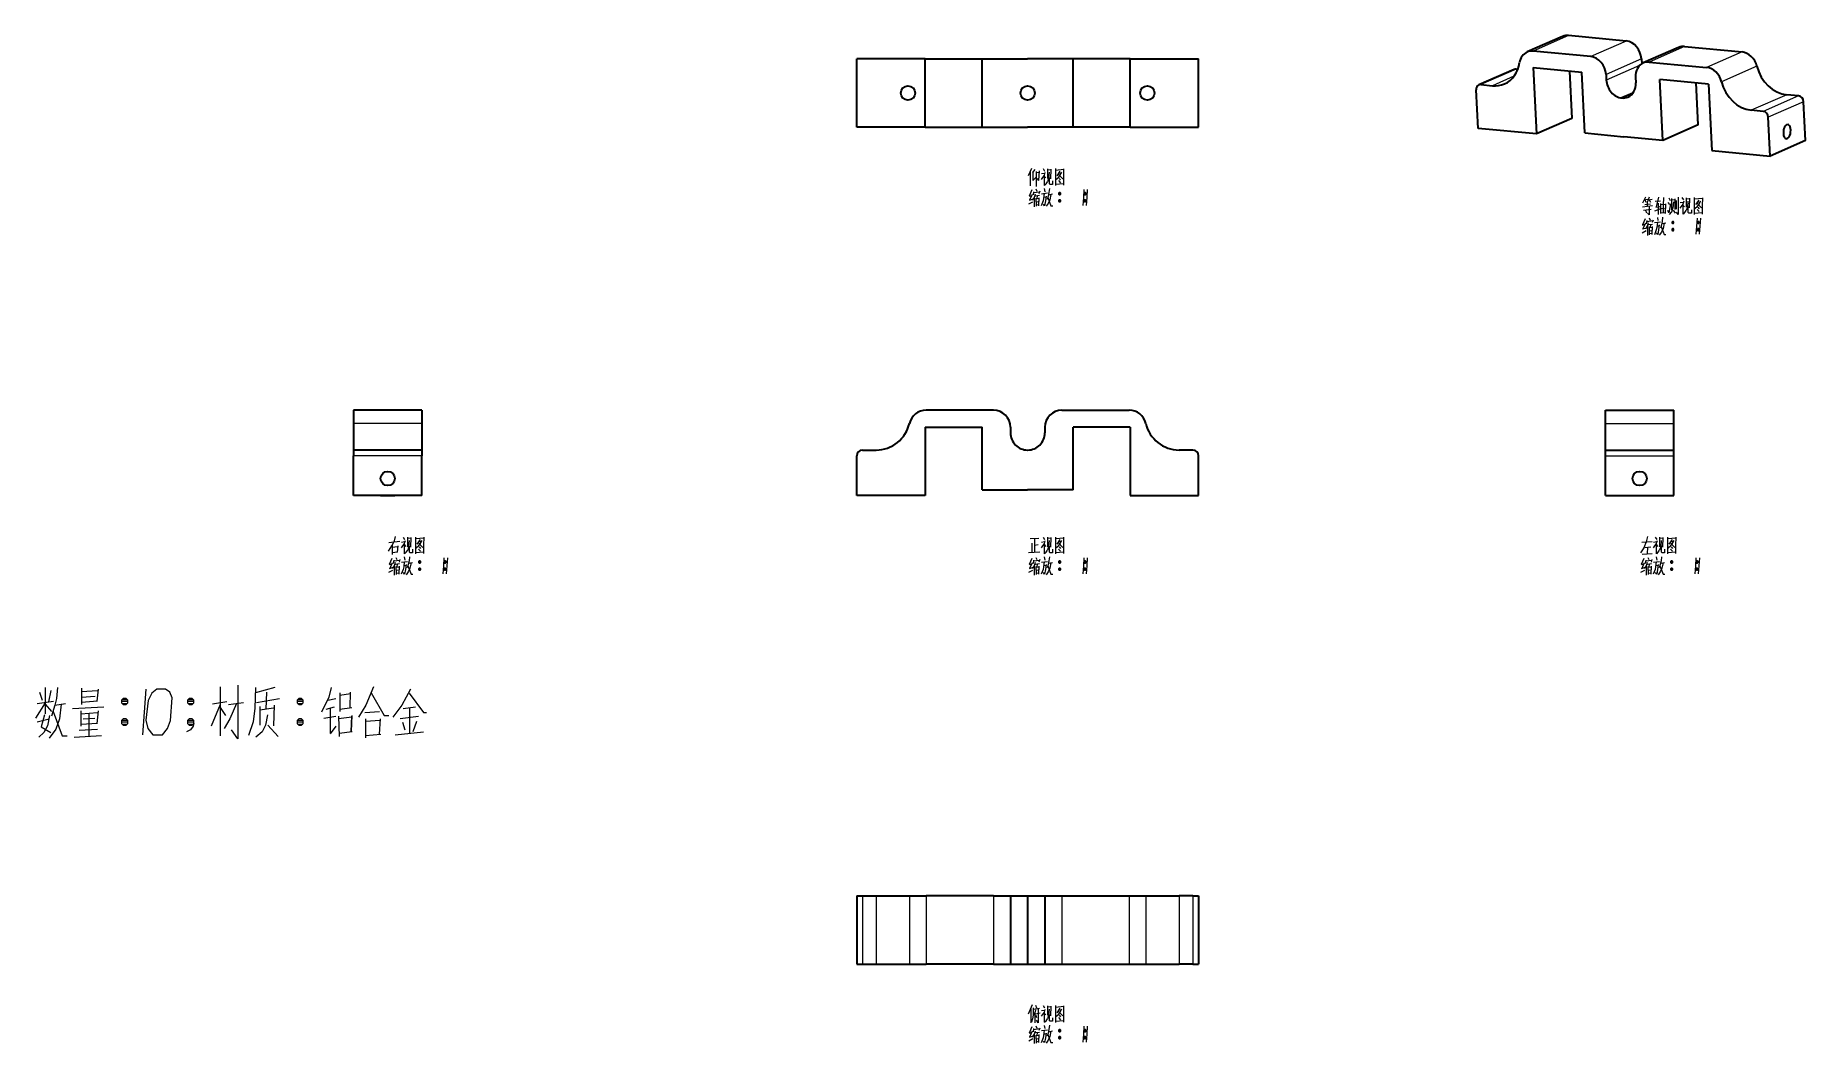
# Model space of a CAD drawing. Extents: x 420 to 731, y 317 to 494.
import ezdxf

# ---------------------------------------------------------------- set-up
doc = ezdxf.new("R2010")
doc.units = 0

msp = doc.modelspace()

# ---------------------------------------------------------------- linework, layer by layer
at = {"color": 7, "lineweight": 35, "ltscale": 0.169496}
msp.add_line((688.35, 493.59), (682.14, 490.87), dxfattribs=at)
at = {"color": 7, "lineweight": 13, "ltscale": 0.169497}
for p, q in [((689.41, 493.75), (683.2, 491.03)), ((699.5, 492.79), (693.29, 490.07)), ((709.75, 491.82), (703.54, 489.1)), ((719.84, 490.87), (713.63, 488.15)), ((680.2, 487.86), (673.99, 485.14)), ((702.19, 489.64), (695.98, 486.92)), ((727.68, 483.37), (721.47, 480.65)), ((729.75, 483.17), (723.54, 480.45)), ((730.65, 482.12), (724.44, 479.4))]:
    msp.add_line(p, q, dxfattribs=at)
at = {"color": 7, "lineweight": 35, "ltscale": 0.253397}
for p, q in [((693.29, 490.07), (683.2, 491.03)), ((699.5, 492.79), (689.41, 493.75)), ((709.75, 491.82), (719.84, 490.87)), ((703.54, 489.1), (713.63, 488.15))]:
    msp.add_line(p, q, dxfattribs=at)
at = {"color": 7, "lineweight": 35, "ltscale": 0.169497}
for p, q in [((708.71, 491.66), (702.5, 488.94)), ((679.85, 487.81), (673.64, 485.08)), ((712.15, 478.08), (705.94, 475.35))]:
    msp.add_line(p, q, dxfattribs=at)
at = {"color": 7, "lineweight": 35, "ltscale": 0.3}
for p, q in [((576.5, 489.67), (564.5, 489.67)), ((564.5, 477.67), (564.5, 489.67)), ((576.5, 477.67), (576.5, 489.67)), ((586.5, 477.67), (586.5, 489.67)), ((602.5, 477.67), (602.5, 489.67)), ((612.5, 477.67), (612.5, 489.67)), ((612.5, 489.67), (624.5, 489.67)), ((624.5, 477.67), (624.5, 489.67)), ((576.5, 477.67), (564.5, 477.67)), ((612.5, 477.67), (624.5, 477.67)), ((488.22, 428), (476.22, 428)), ((695.89, 428), (707.89, 428)), ((576.5, 425), (576.5, 413)), ((612.5, 425), (612.5, 413)), ((488.22, 421), (476.22, 421)), ((695.89, 421), (707.89, 421)), ((488.22, 413), (476.22, 413)), ((576.5, 413), (564.5, 413)), ((612.5, 413), (624.5, 413)), ((695.89, 413), (707.89, 413)), ((564.5, 342.76), (564.5, 330.76)), ((591.48, 342.76), (591.48, 330.76)), ((594.5, 342.76), (594.5, 330.76)), ((597.52, 342.76), (597.52, 330.76)), ((624.5, 342.76), (624.5, 330.76))]:
    msp.add_line(p, q, dxfattribs=at)
at = {"color": 7, "lineweight": 35, "ltscale": 0.25}
for p, q in [((576.5, 489.67), (586.5, 489.67)), ((612.5, 489.67), (602.5, 489.67)), ((576.5, 477.67), (586.5, 477.67)), ((612.5, 477.67), (602.5, 477.67)), ((576.5, 425), (586.5, 425)), ((612.5, 425), (602.5, 425))]:
    msp.add_line(p, q, dxfattribs=at)
at = {"color": 7, "lineweight": 35, "ltscale": 0.2}
for p, q in [((586.5, 489.67), (594.5, 489.67)), ((602.5, 489.67), (594.5, 489.67)), ((586.5, 477.67), (594.5, 477.67)), ((602.5, 477.67), (594.5, 477.67)), ((586.5, 414), (594.5, 414)), ((602.5, 414), (594.5, 414))]:
    msp.add_line(p, q, dxfattribs=at)
at = {"color": 7, "lineweight": 35, "ltscale": 0.007772}
msp.add_line((680.2, 487.86), (680.51, 487.83), dxfattribs=at)
at = {"color": 7, "lineweight": 35, "ltscale": 0.291563}
for p, q in [((683.19, 488.13), (683.78, 476.49)), ((713.94, 485.22), (714.54, 473.58))]:
    msp.add_line(p, q, dxfattribs=at)
at = {"color": 7, "lineweight": 35, "ltscale": 0.214511}
msp.add_line((683.19, 488.13), (691.73, 487.32), dxfattribs=at)
at = {"color": 7, "lineweight": 13, "ltscale": 0.159605}
msp.add_line((701.88, 488.51), (696.03, 485.95), dxfattribs=at)
at = {"color": 7, "lineweight": 35, "ltscale": 0.021192}
msp.add_line((702.19, 489.64), (702.24, 488.8), dxfattribs=at)
at = {"color": 7, "lineweight": 13, "ltscale": 0.169495}
msp.add_line((722.46, 488.37), (716.25, 485.65), dxfattribs=at)
at = {"color": 7, "lineweight": 35, "ltscale": 0.051745}
for p, q in [((673.99, 485.14), (676.05, 484.94)), ((729.75, 483.17), (727.68, 483.37)), ((723.54, 480.45), (721.47, 480.65))]:
    msp.add_line(p, q, dxfattribs=at)
at = {"color": 7, "lineweight": 13, "ltscale": 0.103153}
msp.add_line((679.83, 486.6), (676.05, 484.94), dxfattribs=at)
at = {"color": 7, "lineweight": 35, "ltscale": 0.208346}
msp.add_line((689.57, 487.53), (689.99, 479.21), dxfattribs=at)
at = {"color": 7, "lineweight": 35, "ltscale": 0.267266}
msp.add_line((692.28, 476.65), (691.73, 487.32), dxfattribs=at)
at = {"color": 7, "lineweight": 35, "ltscale": 0.024296}
msp.add_line((695.98, 486.92), (696.03, 485.95), dxfattribs=at)
at = {"color": 7, "lineweight": 35, "ltscale": 0.024297}
msp.add_line((701.15, 486.43), (701.2, 485.46), dxfattribs=at)
at = {"color": 7, "lineweight": 35, "ltscale": 0.267265}
msp.add_line((705.94, 475.35), (705.4, 486.03), dxfattribs=at)
at = {"color": 7, "lineweight": 35, "ltscale": 0.214513}
msp.add_line((713.94, 485.22), (705.4, 486.03), dxfattribs=at)
at = {"color": 7, "lineweight": 35, "ltscale": 0.184049}
msp.add_line((712.15, 478.08), (711.78, 485.43), dxfattribs=at)
at = {"color": 7, "lineweight": 35, "ltscale": 0.170078}
for p, q in [((673.53, 477.46), (673.19, 484.25)), ((731, 475.33), (730.65, 482.12)), ((724.79, 472.61), (724.44, 479.4))]:
    msp.add_line(p, q, dxfattribs=at)
at = {"color": 7, "lineweight": 35, "ltscale": 0.05243}
msp.add_line((700.68, 483.64), (698.76, 482.8), dxfattribs=at)
at = {"color": 7, "lineweight": 35, "ltscale": 0.169495}
for p, q in [((689.99, 479.21), (683.78, 476.49)), ((731, 475.33), (724.79, 472.61))]:
    msp.add_line(p, q, dxfattribs=at)
at = {"color": 7, "lineweight": 35, "ltscale": 0.257414}
for p, q in [((683.78, 476.49), (673.53, 477.46)), ((714.54, 473.58), (724.79, 472.61))]:
    msp.add_line(p, q, dxfattribs=at)
at = {"color": 7, "lineweight": 35, "ltscale": 0.17161}
for p in [(692.28, 476.65), (705.94, 475.35)]:
    msp.add_line(p, (699.11, 476), dxfattribs=at)
at = {"color": 7, "lineweight": 35, "ltscale": 0.058332}
for p, q in [((476.22, 428), (476.22, 425.67)), ((488.22, 428), (488.22, 425.67)), ((695.89, 425.67), (695.89, 428)), ((707.89, 425.67), (707.89, 428))]:
    msp.add_line(p, q, dxfattribs=at)
at = {"color": 7, "lineweight": 13, "ltscale": 0.3}
for p, q in [((488.22, 425.67), (476.22, 425.67)), ((695.89, 425.67), (707.89, 425.67)), ((488.22, 420), (476.22, 420)), ((695.89, 420), (707.89, 420)), ((565.5, 342.76), (565.5, 330.76)), ((567.91, 342.76), (567.91, 330.76)), ((573.76, 342.76), (573.76, 330.76)), ((576.69, 342.76), (576.69, 330.76)), ((588.5, 342.76), (588.5, 330.76)), ((600.5, 342.76), (600.5, 330.76)), ((612.31, 342.76), (612.31, 330.76)), ((615.24, 342.76), (615.24, 330.76)), ((621.09, 342.76), (621.09, 330.76)), ((623.5, 342.76), (623.5, 330.76))]:
    msp.add_line(p, q, dxfattribs=at)
at = {"color": 7, "lineweight": 35, "ltscale": 0.116664}
for p, q in [((476.22, 425.67), (476.22, 421)), ((488.22, 425.67), (488.22, 421)), ((695.89, 421), (695.89, 425.67)), ((707.89, 421), (707.89, 425.67))]:
    msp.add_line(p, q, dxfattribs=at)
at = {"color": 7, "lineweight": 35, "ltscale": 0.295319}
for p, q in [((588.5, 428), (576.69, 428)), ((600.5, 428), (612.31, 428)), ((588.5, 342.76), (576.69, 342.76)), ((600.5, 342.76), (612.31, 342.76)), ((588.5, 330.76), (576.69, 330.76)), ((600.5, 330.76), (612.31, 330.76))]:
    msp.add_line(p, q, dxfattribs=at)
at = {"color": 7, "lineweight": 35, "ltscale": 0.275}
for p, q in [((586.5, 414), (586.5, 425)), ((602.5, 414), (602.5, 425))]:
    msp.add_line(p, q, dxfattribs=at)
at = {"color": 7, "lineweight": 35, "ltscale": 0.025}
for p, q in [((591.48, 425), (591.48, 424)), ((597.52, 425), (597.52, 424)), ((476.22, 421), (476.22, 420)), ((488.22, 421), (488.22, 420)), ((695.89, 420), (695.89, 421)), ((707.89, 420), (707.89, 421)), ((564.5, 342.76), (565.5, 342.76)), ((623.5, 342.76), (624.5, 342.76)), ((564.5, 330.76), (565.5, 330.76)), ((623.5, 330.76), (624.5, 330.76))]:
    msp.add_line(p, q, dxfattribs=at)
at = {"color": 7, "lineweight": 35, "ltscale": 0.175}
for p, q in [((476.22, 413), (476.22, 420)), ((488.22, 413), (488.22, 420)), ((564.5, 413), (564.5, 420)), ((624.5, 413), (624.5, 420)), ((695.89, 413), (695.89, 420)), ((707.89, 413), (707.89, 420))]:
    msp.add_line(p, q, dxfattribs=at)
at = {"color": 7, "lineweight": 35, "ltscale": 0.060306}
for p, q in [((565.5, 421), (567.91, 421)), ((623.5, 421), (621.09, 421)), ((565.5, 342.76), (567.91, 342.76)), ((623.5, 342.76), (621.09, 342.76)), ((565.5, 330.76), (567.91, 330.76)), ((623.5, 330.76), (621.09, 330.76))]:
    msp.add_line(p, q, dxfattribs=at)
at = {"color": 7, "lineweight": 35, "ltscale": 0.009153}
msp.add_line((480.97, 413), (481.33, 413), dxfattribs=at)
at = {"color": 7, "lineweight": 35, "ltscale": 0.053347}
msp.add_line((481.33, 413), (483.47, 413), dxfattribs=at)
at = {"color": 7, "lineweight": 35, "ltscale": 0.053348}
msp.add_line((614.25, 413), (616.38, 413), dxfattribs=at)
at = {"color": 7, "lineweight": 35, "ltscale": 0.009152}
msp.add_line((616.38, 413), (616.75, 413), dxfattribs=at)
at = {"color": 7, "lineweight": 35, "ltscale": 0.146248}
for p, q in [((567.91, 342.76), (573.76, 342.76)), ((615.24, 342.76), (621.09, 342.76)), ((567.91, 330.76), (573.76, 330.76)), ((615.24, 330.76), (621.09, 330.76))]:
    msp.add_line(p, q, dxfattribs=at)
at = {"color": 7, "lineweight": 35, "ltscale": 0.073125}
for p, q in [((573.76, 342.76), (576.69, 342.76)), ((612.31, 342.76), (615.24, 342.76)), ((573.76, 330.76), (576.69, 330.76)), ((612.31, 330.76), (615.24, 330.76))]:
    msp.add_line(p, q, dxfattribs=at)
at = {"color": 7, "lineweight": 35, "ltscale": 0.07444}
for p, q in [((588.5, 342.76), (591.48, 342.76)), ((597.52, 342.76), (600.5, 342.76)), ((588.5, 330.76), (591.48, 330.76)), ((597.52, 330.76), (600.5, 330.76))]:
    msp.add_line(p, q, dxfattribs=at)
at = {"color": 7, "lineweight": 35, "ltscale": 0.075563}
for p, q in [((591.48, 342.76), (594.5, 342.76)), ((594.5, 342.76), (597.52, 342.76)), ((591.48, 330.76), (594.5, 330.76)), ((594.5, 330.76), (597.52, 330.76))]:
    msp.add_line(p, q, dxfattribs=at)
at = {"color": 7, "lineweight": 13}
for points in [[(595.2, 470.43), (594.6, 469.13)], [(594.99, 467.38), (594.99, 468.61), (594.99, 469.87)], [(595.41, 469.73), (595.83, 470.25)], [(595.41, 469.87), (595.41, 468.29)], [(595.97, 469.9), (595.97, 468.61), (595.97, 467.28)], [(595.97, 469.69), (596.49, 469.76)], [(596.46, 468.29), (596.57, 470.01)], [(597.54, 469.73), (597.37, 469.24), (596.88, 468.5)], [(596.91, 469.52), (597.47, 469.59)], [(597.2, 470.39), (597.47, 469.97)], [(597.37, 469.24), (597.37, 467.45)], [(597.37, 469.06), (597.68, 468.75)], [(597.97, 470.36), (597.97, 468.68)], [(598.63, 470.18), (597.97, 470.11)], [(598.28, 469.76), (598.17, 468.71)], [(598.56, 468.61), (598.63, 470.29)], [(599.4, 470.39), (599.4, 468.92), (599.4, 467.42)], [(599.4, 470.36), (599.4, 468.96), (599.4, 467.56)], [(600.87, 470.22), (599.4, 470.08)], [(600.17, 469.94), (599.61, 469.13)], [(599.92, 469.38), (600.62, 468.64)], [(599.96, 469.59), (600.41, 469.66)], [(599.96, 468.89), (600.17, 469.17)], [(600.17, 469.17), (600.52, 469.8)], [(600.84, 467.59), (600.84, 468.96), (600.87, 470.36)], [(595.23, 466.65), (594.78, 465.56)], [(595.41, 468.29), (595.93, 468.82)], [(595.55, 466.33), (595.45, 465.77)], [(595.55, 466.19), (596.6, 466.33)], [(595.79, 465.91), (595.62, 465.35)], [(595.93, 466.82), (596.11, 466.44)], [(596.46, 468.29), (596.18, 468.64)], [(596.64, 466.44), (596.49, 465.98)], [(597.41, 466.05), (597.3, 465.14), (597.2, 464.72), (596.88, 463.85)], [(596.91, 465.98), (597.97, 466.12)], [(597.41, 466.89), (597.51, 466.33)], [(597.47, 467.45), (597.76, 467.73)], [(597.76, 467.73), (598, 468.08)], [(598.17, 468.71), (598, 468.08)], [(598.24, 466.19), (598.1, 465.56)], [(598.17, 465.81), (598.88, 465.95)], [(598.32, 466.93), (598.24, 466.19)], [(598.32, 467.73), (598.32, 468.82)], [(598.46, 467.63), (598.32, 467.73)], [(598.88, 467.63), (598.46, 467.63)], [(598.88, 468.26), (598.88, 467.63)], [(599.4, 467.66), (600.77, 467.77)], [(599.47, 468.47), (599.96, 468.89)], [(599.92, 468.29), (600.28, 467.91)], [(599.92, 466.02), (600.31, 466.02)], [(599.96, 466.12), (600.28, 466.12)], [(600.03, 468.68), (600.28, 468.4)], [(600.62, 468.64), (600.8, 468.68)], [(600.84, 467.49), (600.84, 467.59), (600.77, 467.77)], [(604.37, 466.75), (604.27, 465.35), (604.16, 463.95)], [(604.37, 466.02), (604.76, 466.02)], [(604.41, 466.12), (604.72, 466.12)], [(604.97, 466.75), (604.86, 465.35), (604.76, 463.95)], [(594.71, 464.2), (595.41, 464.58)], [(595.16, 465.63), (594.74, 465.49)], [(594.82, 464.86), (595.34, 465.04)], [(595.3, 465.88), (594.85, 464.86)], [(595.62, 465.35), (595.3, 464.86)], [(595.66, 465.42), (595.66, 463.71)], [(595.86, 465.63), (596.57, 465.74)], [(595.93, 465.21), (595.97, 463.81)], [(595.93, 465.11), (596.46, 465.18)], [(595.97, 464.55), (596.35, 464.62)], [(596.42, 464.06), (596.01, 463.99)], [(596.18, 465.67), (596.11, 465.11)], [(596.49, 465.28), (596.42, 463.88)], [(597.72, 465.56), (597.61, 464.72), (597.47, 463.88), (597.27, 464.16)], [(597.34, 465.39), (597.72, 465.46)], [(598.1, 464.3), (597.72, 463.78)], [(598.1, 465.56), (597.93, 465)], [(598.03, 465.32), (598.59, 463.88)], [(598.39, 464.93), (598.1, 464.3)], [(598.59, 465.88), (598.39, 464.93)], [(598.59, 463.88), (598.91, 463.88)], [(599.92, 464.76), (600.31, 464.76)], [(599.96, 465.88), (600.28, 465.88)], [(599.96, 464.86), (600.28, 464.86)], [(599.96, 464.62), (600.28, 464.62)], [(604.37, 464.76), (604.76, 464.76)], [(604.41, 465.88), (604.72, 465.88)], [(604.41, 464.86), (604.72, 464.86)], [(604.41, 464.62), (604.72, 464.62)], [(702.9, 465.4), (702.37, 464.31)], [(704.16, 463.86), (702.37, 463.61)], [(702.55, 463.12), (703.91, 463.3)], [(702.69, 464.94), (703.28, 465.05)], [(702.79, 464.1), (703.81, 464.24)], [(703.04, 464.45), (702.83, 464.94)], [(702.93, 463.12), (703.07, 462.63)], [(703.56, 465.4), (703.21, 464.42)], [(703.28, 463.75), (703.28, 464.45)], [(703.42, 464.94), (704.09, 465.05)], [(703.56, 464.94), (703.77, 464.49)], [(703.56, 463.68), (703.56, 462.28)], [(705.45, 463.26), (704.51, 462.95)], [(704.58, 464.66), (705.52, 464.77)], [(704.72, 463.65), (705.42, 463.75)], [(705.21, 465.4), (704.79, 463.68)], [(705.14, 464.31), (705.14, 462.32)], [(705.59, 462.49), (705.59, 464.28)], [(705.59, 464.07), (706.4, 464.17)], [(705.73, 463.4), (706.26, 463.47)], [(706.05, 465.33), (706.01, 464), (705.98, 462.67)], [(706.43, 464.24), (706.36, 462.49)], [(706.82, 464.45), (707.1, 464.07)], [(707.03, 462.63), (706.82, 463.05)], [(706.99, 465.29), (707.24, 464.8)], [(707.31, 464.21), (707.03, 462.63)], [(707.13, 462.32), (707.55, 462.81)], [(707.52, 463.19), (707.52, 465.15)], [(707.52, 464.91), (708.08, 464.98)], [(707.55, 462.81), (707.73, 463.44)], [(707.8, 464.56), (707.73, 463.44)], [(708.15, 462.56), (707.8, 463.09)], [(708.08, 465.12), (708.08, 463.23)], [(708.36, 463.3), (708.36, 464.8)], [(708.64, 465.4), (708.64, 463.86), (708.64, 462.32)], [(709.62, 464.66), (709.44, 464.17), (708.95, 463.44)], [(708.99, 464.45), (709.55, 464.52)], [(709.27, 465.33), (709.55, 464.91)], [(709.44, 464.17), (709.44, 462.39)], [(709.44, 464), (709.76, 463.68)], [(709.83, 462.67), (710.07, 463.02)], [(710.04, 465.29), (710.04, 463.61)], [(710.7, 465.12), (710.04, 465.05)], [(710.25, 463.65), (710.07, 463.02)], [(710.35, 464.7), (710.25, 463.65)], [(710.39, 462.67), (710.39, 463.75)], [(710.63, 463.54), (710.7, 465.22)], [(710.95, 463.19), (710.95, 462.56)], [(711.47, 465.33), (711.47, 463.86), (711.47, 462.35)], [(711.47, 465.29), (711.47, 463.89), (711.47, 462.49)], [(712.94, 465.15), (711.47, 465.01)], [(711.54, 463.4), (712.03, 463.82)], [(712.24, 464.87), (711.68, 464.07)], [(712, 464.31), (712.7, 463.58)], [(712, 463.23), (712.35, 462.84)], [(712.03, 464.52), (712.49, 464.59)], [(712.03, 463.82), (712.24, 464.1)], [(712.1, 463.61), (712.35, 463.33)], [(712.24, 464.1), (712.59, 464.73)], [(712.7, 463.58), (712.87, 463.61)], [(712.91, 462.53), (712.91, 463.89), (712.94, 465.29)], [(702.76, 460.57), (702.34, 460.43)], [(702.83, 461.58), (702.37, 460.5)], [(702.41, 459.8), (702.93, 459.97)], [(702.9, 460.81), (702.44, 459.8)], [(703.21, 460.29), (702.9, 459.8)], [(703.14, 461.27), (703.04, 460.71)], [(703.14, 461.13), (704.19, 461.27)], [(703.39, 460.85), (703.21, 460.29)], [(703.56, 462.32), (703.56, 462.28), (703.25, 462.56)], [(703.25, 460.36), (703.25, 458.64)], [(703.46, 460.57), (704.16, 460.67)], [(703.53, 461.76), (703.7, 461.37)], [(703.53, 460.15), (703.56, 458.75)], [(703.53, 460.04), (704.05, 460.11)], [(703.77, 460.6), (703.7, 460.04)], [(704.09, 460.22), (704.02, 458.82)], [(704.23, 461.37), (704.09, 460.92)], [(705, 460.99), (704.89, 460.08), (704.79, 459.66), (704.47, 458.78)], [(704.51, 460.92), (705.56, 461.06)], [(705.31, 460.5), (705.21, 459.66), (705.07, 458.82), (704.86, 459.1)], [(704.93, 460.32), (705.31, 460.39)], [(705, 461.83), (705.1, 461.27)], [(705.7, 460.5), (705.52, 459.94)], [(705.59, 462.63), (706.36, 462.7)], [(705.63, 460.25), (706.19, 458.82)], [(705.84, 461.13), (705.7, 460.5)], [(705.98, 459.87), (705.7, 459.24)], [(705.77, 460.74), (706.47, 460.88)], [(705.91, 461.86), (705.84, 461.13)], [(706.19, 460.81), (705.98, 459.87)], [(707.52, 460.95), (707.9, 460.95)], [(707.52, 459.69), (707.9, 459.69)], [(707.55, 461.06), (707.87, 461.06)], [(707.55, 460.81), (707.87, 460.81)], [(707.55, 459.8), (707.87, 459.8)], [(708.64, 462.32), (708.32, 462.77)], [(709.55, 462.39), (709.83, 462.67)], [(710.53, 462.56), (710.39, 462.67)], [(710.95, 462.56), (710.53, 462.56)], [(711.47, 462.6), (712.84, 462.7)], [(711.96, 461.69), (711.86, 460.29), (711.75, 458.89)], [(711.96, 460.95), (712.35, 460.95)], [(711.96, 459.69), (712.35, 459.69)], [(712, 461.06), (712.31, 461.06)], [(712, 460.81), (712.31, 460.81)], [(712, 459.8), (712.31, 459.8)], [(712.56, 461.69), (712.45, 460.29), (712.35, 458.89)], [(712.91, 462.42), (712.91, 462.53), (712.84, 462.7)], [(702.3, 459.13), (703, 459.52)], [(703.56, 459.48), (703.95, 459.55)], [(704.02, 458.99), (703.6, 458.92)], [(705.7, 459.24), (705.31, 458.71)], [(706.19, 458.82), (706.5, 458.82)], [(707.55, 459.55), (707.87, 459.55)], [(712, 459.55), (712.31, 459.55)], [(482.36, 403.24), (482.95, 404.18)], [(482.39, 404.78), (484.35, 404.99)], [(482.95, 404.18), (483.27, 404.85)], [(483.02, 404.25), (483.02, 402.68)], [(483.02, 403.94), (483.93, 404.04)], [(483.55, 405.83), (483.27, 404.85)], [(483.97, 404.15), (483.86, 403.06)], [(485.26, 405.06), (485.09, 404.57), (484.6, 403.83)], [(484.63, 404.85), (485.19, 404.92)], [(484.91, 405.72), (485.19, 405.3)], [(485.09, 404.57), (485.09, 402.78)], [(485.09, 404.39), (485.4, 404.08)], [(485.68, 405.69), (485.68, 404.01)], [(486.35, 405.51), (485.68, 405.44)], [(485.89, 404.04), (485.72, 403.41)], [(486, 405.09), (485.89, 404.04)], [(486.03, 403.06), (486.03, 404.15)], [(486.28, 403.94), (486.35, 405.62)], [(487.12, 405.72), (487.12, 404.25), (487.12, 402.75)], [(487.12, 405.69), (487.12, 404.29), (487.12, 402.89)], [(488.59, 405.55), (487.12, 405.41)], [(487.19, 403.8), (487.68, 404.22)], [(487.89, 405.27), (487.33, 404.46)], [(487.64, 404.71), (488.34, 403.97)], [(487.68, 404.92), (488.13, 404.99)], [(487.68, 404.22), (487.89, 404.5)], [(487.75, 404.01), (487.99, 403.73)], [(487.89, 404.5), (488.24, 405.13)], [(488.34, 403.97), (488.52, 404.01)], [(488.55, 402.92), (488.55, 404.29), (488.59, 405.69)], [(594.96, 405.44), (596.46, 405.51)], [(595.23, 404.64), (595.23, 403.06)], [(595.72, 405.44), (595.72, 404.29), (595.72, 403.1)], [(595.72, 404.32), (596.35, 404.39)], [(597.54, 405.06), (597.37, 404.57), (596.88, 403.83)], [(596.91, 404.85), (597.47, 404.92)], [(597.2, 405.72), (597.47, 405.3)], [(597.37, 404.57), (597.37, 402.78)], [(597.37, 404.39), (597.68, 404.08)], [(597.97, 405.69), (597.97, 404.01)], [(598.63, 405.51), (597.97, 405.44)], [(598.17, 404.04), (598, 403.41)], [(598.28, 405.09), (598.17, 404.04)], [(598.32, 403.06), (598.32, 404.15)], [(598.56, 403.94), (598.63, 405.62)], [(599.4, 405.72), (599.4, 404.25), (599.4, 402.75)], [(599.4, 405.69), (599.4, 404.29), (599.4, 402.89)], [(600.87, 405.55), (599.4, 405.41)], [(599.47, 403.8), (599.96, 404.22)], [(600.17, 405.27), (599.61, 404.46)], [(599.92, 404.71), (600.62, 403.97)], [(599.96, 404.92), (600.41, 404.99)], [(599.96, 404.22), (600.17, 404.5)], [(600.03, 404.01), (600.28, 403.73)], [(600.17, 404.5), (600.52, 405.13)], [(600.62, 403.97), (600.8, 404.01)], [(600.84, 402.92), (600.84, 404.29), (600.87, 405.69)], [(702.59, 403.83), (702.03, 402.96)], [(702.24, 404.81), (704.06, 404.95)], [(703.05, 404.88), (702.59, 403.83)], [(702.73, 403.9), (703.82, 404.01)], [(703.26, 405.83), (703.05, 404.88)], [(703.26, 403.94), (703.22, 402.75)], [(704.94, 405.06), (704.76, 404.57), (704.27, 403.83)], [(704.31, 404.85), (704.87, 404.92)], [(704.59, 405.72), (704.87, 405.3)], [(704.76, 404.57), (704.76, 402.78)], [(704.76, 404.39), (705.08, 404.08)], [(705.36, 405.69), (705.36, 404.01)], [(706.02, 405.51), (705.36, 405.44)], [(705.57, 404.04), (705.39, 403.41)], [(705.67, 405.09), (705.57, 404.04)], [(705.71, 403.06), (705.71, 404.15)], [(705.95, 403.94), (706.02, 405.62)], [(706.79, 405.72), (706.79, 404.25), (706.79, 402.75)], [(706.79, 405.69), (706.79, 404.29), (706.79, 402.89)], [(708.26, 405.55), (706.79, 405.41)], [(706.86, 403.8), (707.35, 404.22)], [(707.56, 405.27), (707, 404.46)], [(707.32, 404.71), (708.02, 403.97)], [(707.35, 404.92), (707.81, 404.99)], [(707.35, 404.22), (707.56, 404.5)], [(707.42, 404.01), (707.67, 403.73)], [(707.56, 404.5), (707.91, 405.13)], [(708.02, 403.97), (708.19, 404.01)], [(708.23, 402.92), (708.23, 404.29), (708.26, 405.69)], [(482.88, 400.96), (482.46, 400.82)], [(482.95, 401.98), (482.5, 400.89)], [(483.02, 401.21), (482.57, 400.19)], [(483.93, 403.06), (483.02, 402.96)], [(483.34, 400.68), (483.02, 400.19)], [(483.27, 401.66), (483.16, 401.1)], [(483.27, 401.52), (484.32, 401.66)], [(483.51, 401.24), (483.34, 400.68)], [(483.37, 400.75), (483.37, 399.04)], [(483.58, 400.96), (484.28, 401.07)], [(483.65, 402.15), (483.83, 401.77)], [(483.9, 401), (483.83, 400.44)], [(484.35, 401.77), (484.21, 401.31)], [(485.12, 401.38), (485.02, 400.47), (484.91, 400.05), (484.6, 399.18)], [(484.63, 401.31), (485.68, 401.45)], [(485.44, 400.89), (485.33, 400.05), (485.19, 399.21), (484.98, 399.49)], [(485.05, 400.72), (485.44, 400.79)], [(485.12, 402.22), (485.23, 401.66)], [(485.19, 402.78), (485.47, 403.06)], [(485.47, 403.06), (485.72, 403.41)], [(485.82, 400.89), (485.65, 400.33)], [(485.96, 401.52), (485.82, 400.89)], [(485.89, 401.14), (486.59, 401.28)], [(486.03, 402.26), (485.96, 401.52)], [(486.17, 402.96), (486.03, 403.06)], [(486.31, 401.21), (486.1, 400.26)], [(486.59, 402.96), (486.17, 402.96)], [(486.59, 403.59), (486.59, 402.96)], [(487.12, 402.99), (488.48, 403.1)], [(487.64, 403.62), (487.99, 403.24)], [(487.64, 401.35), (488.03, 401.35)], [(487.68, 401.45), (487.99, 401.45)], [(487.68, 401.21), (487.99, 401.21)], [(488.55, 402.82), (488.55, 402.92), (488.48, 403.1)], [(492.09, 402.08), (491.98, 400.68), (491.88, 399.28)], [(492.09, 401.35), (492.47, 401.35)], [(492.12, 401.45), (492.44, 401.45)], [(492.12, 401.21), (492.44, 401.21)], [(492.68, 402.08), (492.58, 400.68), (492.47, 399.28)], [(594.67, 403.03), (596.64, 403.13)], [(595.16, 400.96), (594.74, 400.82)], [(595.23, 401.98), (594.78, 400.89)], [(595.3, 401.21), (594.85, 400.19)], [(595.62, 400.68), (595.3, 400.19)], [(595.55, 401.66), (595.45, 401.1)], [(595.55, 401.52), (596.6, 401.66)], [(595.79, 401.24), (595.62, 400.68)], [(595.66, 400.75), (595.66, 399.04)], [(595.86, 400.96), (596.57, 401.07)], [(595.93, 402.15), (596.11, 401.77)], [(596.18, 401), (596.11, 400.44)], [(596.64, 401.77), (596.49, 401.31)], [(597.41, 401.38), (597.3, 400.47), (597.2, 400.05), (596.88, 399.18)], [(596.91, 401.31), (597.97, 401.45)], [(597.72, 400.89), (597.61, 400.05), (597.47, 399.21), (597.27, 399.49)], [(597.34, 400.72), (597.72, 400.79)], [(597.41, 402.22), (597.51, 401.66)], [(597.47, 402.78), (597.76, 403.06)], [(597.76, 403.06), (598, 403.41)], [(598.1, 400.89), (597.93, 400.33)], [(598.24, 401.52), (598.1, 400.89)], [(598.17, 401.14), (598.88, 401.28)], [(598.32, 402.26), (598.24, 401.52)], [(598.46, 402.96), (598.32, 403.06)], [(598.59, 401.21), (598.39, 400.26)], [(598.88, 402.96), (598.46, 402.96)], [(598.88, 403.59), (598.88, 402.96)], [(599.4, 402.99), (600.77, 403.1)], [(599.92, 403.62), (600.28, 403.24)], [(599.92, 401.35), (600.31, 401.35)], [(599.96, 401.45), (600.28, 401.45)], [(599.96, 401.21), (600.28, 401.21)], [(600.84, 402.82), (600.84, 402.92), (600.77, 403.1)], [(604.37, 402.08), (604.27, 400.68), (604.16, 399.28)], [(604.37, 401.35), (604.76, 401.35)], [(604.41, 401.45), (604.72, 401.45)], [(604.41, 401.21), (604.72, 401.21)], [(604.97, 402.08), (604.86, 400.68), (604.76, 399.28)], [(702.56, 400.96), (702.14, 400.82)], [(702.63, 401.98), (702.17, 400.89)], [(702.7, 401.21), (702.24, 400.19)], [(702.35, 402.71), (704.06, 402.82)], [(703.01, 400.68), (702.7, 400.19)], [(702.94, 401.66), (702.84, 401.1)], [(702.94, 401.52), (703.99, 401.66)], [(703.19, 401.24), (703.01, 400.68)], [(703.05, 400.75), (703.05, 399.04)], [(703.26, 400.96), (703.96, 401.07)], [(703.33, 402.15), (703.5, 401.77)], [(703.57, 401), (703.5, 400.44)], [(704.03, 401.77), (703.89, 401.31)], [(704.8, 401.38), (704.69, 400.47), (704.59, 400.05), (704.27, 399.18)], [(704.31, 401.31), (705.36, 401.45)], [(705.11, 400.89), (705.01, 400.05), (704.87, 399.21), (704.66, 399.49)], [(704.73, 400.72), (705.11, 400.79)], [(704.8, 402.22), (704.9, 401.66)], [(704.87, 402.78), (705.15, 403.06)], [(705.15, 403.06), (705.39, 403.41)], [(705.5, 400.89), (705.32, 400.33)], [(705.64, 401.52), (705.5, 400.89)], [(705.57, 401.14), (706.27, 401.28)], [(705.71, 402.26), (705.64, 401.52)], [(705.85, 402.96), (705.71, 403.06)], [(705.99, 401.21), (705.78, 400.26)], [(706.27, 402.96), (705.85, 402.96)], [(706.27, 403.59), (706.27, 402.96)], [(706.79, 402.99), (708.16, 403.1)], [(707.32, 403.62), (707.67, 403.24)], [(707.32, 401.35), (707.7, 401.35)], [(707.35, 401.45), (707.67, 401.45)], [(707.35, 401.21), (707.67, 401.21)], [(708.23, 402.82), (708.23, 402.92), (708.16, 403.1)], [(711.76, 402.08), (711.66, 400.68), (711.55, 399.28)], [(711.76, 401.35), (712.15, 401.35)], [(711.8, 401.45), (712.11, 401.45)], [(711.8, 401.21), (712.11, 401.21)], [(712.36, 402.08), (712.25, 400.68), (712.15, 399.28)], [(482.43, 399.53), (483.13, 399.91)], [(482.53, 400.19), (483.06, 400.37)], [(483.65, 400.54), (483.69, 399.14)], [(483.65, 400.44), (484.18, 400.51)], [(483.69, 399.88), (484.07, 399.95)], [(484.14, 399.39), (483.72, 399.32)], [(484.21, 400.61), (484.14, 399.21)], [(485.82, 399.63), (485.44, 399.11)], [(485.75, 400.65), (486.31, 399.21)], [(486.1, 400.26), (485.82, 399.63)], [(486.31, 399.21), (486.63, 399.21)], [(487.64, 400.09), (488.03, 400.09)], [(487.68, 400.19), (487.99, 400.19)], [(487.68, 399.95), (487.99, 399.95)], [(492.09, 400.09), (492.47, 400.09)], [(492.12, 400.19), (492.44, 400.19)], [(492.12, 399.95), (492.44, 399.95)], [(594.71, 399.53), (595.41, 399.91)], [(594.82, 400.19), (595.34, 400.37)], [(595.93, 400.54), (595.97, 399.14)], [(595.93, 400.44), (596.46, 400.51)], [(595.97, 399.88), (596.35, 399.95)], [(596.42, 399.39), (596.01, 399.32)], [(596.49, 400.61), (596.42, 399.21)], [(598.1, 399.63), (597.72, 399.11)], [(598.03, 400.65), (598.59, 399.21)], [(598.39, 400.26), (598.1, 399.63)], [(598.59, 399.21), (598.91, 399.21)], [(599.92, 400.09), (600.31, 400.09)], [(599.96, 400.19), (600.28, 400.19)], [(599.96, 399.95), (600.28, 399.95)], [(604.37, 400.09), (604.76, 400.09)], [(604.41, 400.19), (604.72, 400.19)], [(604.41, 399.95), (604.72, 399.95)], [(702.1, 399.53), (702.8, 399.91)], [(702.21, 400.19), (702.73, 400.37)], [(703.33, 400.54), (703.36, 399.14)], [(703.33, 400.44), (703.85, 400.51)], [(703.36, 399.88), (703.75, 399.95)], [(703.82, 399.39), (703.4, 399.32)], [(703.89, 400.61), (703.82, 399.21)], [(705.5, 399.63), (705.11, 399.11)], [(705.43, 400.65), (705.99, 399.21)], [(705.78, 400.26), (705.5, 399.63)], [(705.99, 399.21), (706.3, 399.21)], [(707.32, 400.09), (707.7, 400.09)], [(707.35, 400.19), (707.67, 400.19)], [(707.35, 399.95), (707.67, 399.95)], [(711.76, 400.09), (712.15, 400.09)], [(711.8, 400.19), (712.11, 400.19)], [(711.8, 399.95), (712.11, 399.95)], [(422.1, 379.3), (422.1, 374.7)], [(424.3, 379.3), (424.1, 377.4)], [(428.5, 379.2), (428.5, 376.3)], [(431.4, 379), (431.2, 376.9)], [(439.8, 379), (439.5, 375), (439.2, 371)], [(452.9, 370.8), (452.9, 375.1), (452.9, 379.4)], [(455.9, 379.7), (455.9, 375), (455.9, 370.3)], [(459, 379.3), (458.9, 375.7), (458.6, 373.3), (457.8, 370.9)], [(462.4, 379.3), (459, 378.4)], [(472.3, 379.3), (471.9, 377.6), (470.6, 375)], [(479.7, 379.4), (478.4, 376.2)], [(486.2, 379), (484.7, 376.2)], [(422.1, 376.6), (420.4, 373.9)], [(420.7, 376.5), (423.6, 376.9)], [(421.1, 378.5), (421.6, 377.1)], [(422.1, 376.4), (423.2, 375.1)], [(423.1, 378.8), (422.7, 376.8)], [(423.8, 376.2), (423.2, 374.3)], [(424.1, 377.4), (423.8, 376.2)], [(423.8, 376.2), (425.7, 376.5)], [(424.9, 376.4), (424.6, 373.8)], [(426.9, 375.6), (432.4, 375.9)], [(428.5, 378.6), (431.3, 378.8)], [(428.5, 377.6), (430.9, 377.8)], [(431.3, 376.9), (428.5, 376.7)], [(435.5, 376.9), (436.6, 376.9)], [(435.6, 377.2), (436.5, 377.2)], [(435.6, 376.5), (436.5, 376.5)], [(447.1, 376.9), (448.2, 376.9)], [(447.2, 377.2), (448.1, 377.2)], [(447.2, 376.5), (448.1, 376.5)], [(451.3, 372.6), (452.9, 376.4)], [(454, 376.8), (451.5, 376.4)], [(454.3, 376.3), (456.9, 376.7)], [(455.7, 376.5), (454.5, 373.8)], [(459.2, 376.7), (463.2, 377.4)], [(459.8, 376), (459.8, 372.7)], [(460.9, 375.5), (461, 378.5)], [(462.3, 376.2), (462.2, 372.6)], [(466.3, 376.9), (467.4, 376.9)], [(466.4, 377.2), (467.3, 377.2)], [(466.4, 376.5), (467.3, 376.5)], [(471.4, 375.5), (472.9, 375.9)], [(471.7, 377.1), (473.1, 377.4)], [(473.8, 378.4), (473.8, 375.1)], [(475.7, 378.2), (473.8, 377.9)], [(475.6, 375.8), (475.7, 378.5)], [(478.4, 376.2), (477.1, 374.1)], [(479.3, 378.4), (481.6, 374.4)], [(484.7, 376.2), (483.1, 374.1)], [(484.9, 375.6), (487.1, 375.9)], [(486, 378.3), (488.5, 374.9)], [(420.7, 373.3), (422.8, 373.8)], [(422, 374.5), (421.4, 372.4)], [(422.9, 374.4), (422.5, 372.6)], [(423.5, 375.1), (425.1, 370.8)], [(424.6, 373.8), (424, 372)], [(428.4, 375.2), (428.4, 372.5)], [(428.4, 374.7), (431.3, 374.9)], [(431.3, 373), (428.4, 372.8)], [(428.8, 373.8), (430.8, 373.9)], [(429.8, 374.8), (429.8, 370.8)], [(431.4, 375.2), (431.2, 373)], [(435.5, 373.3), (436.6, 373.3)], [(435.6, 373.6), (436.5, 373.6)], [(435.6, 372.9), (436.5, 372.9)], [(448.2, 373), (448.1, 372.5), (447.6, 371.9), (446.9, 371.5)], [(447.1, 373.3), (448.2, 373.3)], [(447.2, 373.6), (448.1, 373.6)], [(447.2, 372.9), (448.1, 372.9)], [(453.8, 374.4), (452.9, 375.8)], [(454.5, 373.8), (453.5, 372.1)], [(461.1, 374.5), (460.8, 372.7), (460.2, 371.5), (459.1, 370.6)], [(462.2, 375.7), (459.8, 375.3)], [(466.3, 373.3), (467.4, 373.3)], [(466.4, 373.6), (467.3, 373.6)], [(466.4, 372.9), (467.3, 372.9)], [(471, 373.9), (473.1, 374.3)], [(472.1, 375.7), (472.1, 371.3)], [(473.6, 374.3), (473.7, 370.7)], [(475.9, 374.1), (473.6, 373.8)], [(473.8, 375.5), (475.9, 375.8)], [(475.9, 374.4), (475.8, 371.6)], [(475.8, 371.6), (475.9, 374.3)], [(478.2, 374.9), (480.8, 375.1)], [(478.3, 373.8), (478.3, 370.5)], [(478.3, 373.4), (480.9, 373.6)], [(480.9, 373.8), (480.7, 371.1)], [(481.6, 374.4), (482.4, 374.4)], [(487.6, 374.2), (484.4, 373.8)], [(484.8, 373.2), (485.2, 371.9)], [(486.1, 371.3), (486.1, 375.8)], [(486.7, 371.6), (487.3, 373.4)], [(488.5, 374.9), (489, 374.9)], [(421.9, 371.4), (421, 370.6)], [(421.4, 372.4), (423.1, 371.4)], [(422.5, 372.6), (421.9, 371.4)], [(424, 372), (422.8, 370.4)], [(425.1, 370.8), (426, 370.8)], [(427.2, 370.6), (432, 370.9)], [(428.1, 371.8), (431.3, 372)], [(455.9, 370.3), (454.8, 371.9)], [(461.2, 372.7), (463, 370.7)], [(473.1, 372.5), (472.1, 371.2)], [(473.7, 371.3), (476, 371.6)], [(478.3, 371.1), (478.3, 370.9)], [(478.3, 370.9), (481, 371.1)], [(483.5, 371), (488.5, 371.5)], [(595.3, 323.58), (594.6, 321.97)], [(595.48, 323.09), (595.45, 321.8)], [(595.48, 322.85), (596.6, 323.02)], [(595.86, 323.55), (596.08, 323.06)], [(597.2, 323.48), (597.47, 323.06)], [(597.97, 323.44), (597.97, 321.76)], [(598.63, 323.27), (597.97, 323.2)], [(598.56, 321.69), (598.63, 323.37)], [(599.4, 323.48), (599.4, 322.01), (599.4, 320.5)], [(599.4, 323.44), (599.4, 322.04), (599.4, 320.64)], [(600.87, 323.3), (599.4, 323.16)], [(600.17, 323.02), (599.61, 322.22)], [(600.84, 320.68), (600.84, 322.04), (600.87, 323.44)], [(595.06, 322.92), (595.06, 321.69), (595.06, 320.43)], [(595.34, 321.17), (595.16, 320.54)], [(595.45, 321.8), (595.34, 321.17)], [(595.76, 322.22), (595.52, 321.76)], [(595.86, 322.74), (595.76, 322.22)], [(595.76, 322.22), (595.76, 320.47)], [(595.86, 322.04), (596.67, 322.18)], [(595.93, 321.8), (596.08, 321.38)], [(596.32, 320.43), (596.04, 320.89)], [(596.32, 322.85), (596.32, 321.66), (596.32, 320.43)], [(597.54, 322.81), (597.37, 322.32), (596.88, 321.59)], [(596.91, 322.6), (597.47, 322.67)], [(597.37, 322.32), (597.37, 320.54)], [(597.37, 322.15), (597.68, 321.83)], [(597.41, 319.98), (597.51, 319.42)], [(597.47, 320.54), (597.76, 320.82)], [(597.76, 320.82), (598, 321.17)], [(598.17, 321.8), (598, 321.17)], [(598.28, 322.85), (598.17, 321.8)], [(598.32, 320.01), (598.24, 319.28)], [(598.32, 320.82), (598.32, 321.9)], [(598.46, 320.71), (598.32, 320.82)], [(598.88, 320.71), (598.46, 320.71)], [(598.88, 321.34), (598.88, 320.71)], [(599.4, 320.75), (600.77, 320.85)], [(599.47, 321.55), (599.96, 321.97)], [(599.92, 322.46), (600.62, 321.73)], [(599.92, 321.38), (600.28, 320.99)], [(599.96, 322.67), (600.41, 322.74)], [(599.96, 321.97), (600.17, 322.25)], [(600.03, 321.76), (600.28, 321.48)], [(600.17, 322.25), (600.52, 322.88)], [(600.62, 321.73), (600.8, 321.76)], [(600.84, 320.57), (600.84, 320.68), (600.77, 320.85)], [(594.71, 317.28), (595.41, 317.67)], [(595.16, 318.72), (594.74, 318.58)], [(595.23, 319.73), (594.78, 318.65)], [(594.82, 317.95), (595.34, 318.12)], [(595.3, 318.96), (594.85, 317.95)], [(595.62, 318.44), (595.3, 317.95)], [(595.55, 319.42), (595.45, 318.86)], [(595.55, 319.28), (596.6, 319.42)], [(595.79, 319), (595.62, 318.44)], [(595.66, 318.51), (595.66, 316.79)], [(595.86, 318.72), (596.57, 318.82)], [(595.93, 319.91), (596.11, 319.52)], [(595.93, 318.3), (595.97, 316.9)], [(595.93, 318.19), (596.46, 318.26)], [(595.97, 317.63), (596.35, 317.7)], [(596.42, 317.14), (596.01, 317.07)], [(596.18, 318.75), (596.11, 318.19)], [(596.49, 318.37), (596.42, 316.97)], [(596.64, 319.52), (596.49, 319.07)], [(597.41, 319.14), (597.3, 318.23), (597.2, 317.81), (596.88, 316.93)], [(596.91, 319.07), (597.97, 319.21)], [(597.72, 318.65), (597.61, 317.81), (597.47, 316.97), (597.27, 317.25)], [(597.34, 318.47), (597.72, 318.54)], [(598.1, 317.39), (597.72, 316.86)], [(598.1, 318.65), (597.93, 318.09)], [(598.03, 318.4), (598.59, 316.97)], [(598.24, 319.28), (598.1, 318.65)], [(598.39, 318.02), (598.1, 317.39)], [(598.17, 318.89), (598.88, 319.03)], [(598.59, 318.96), (598.39, 318.02)], [(598.59, 316.97), (598.91, 316.97)], [(599.92, 319.1), (600.31, 319.1)], [(599.92, 317.84), (600.31, 317.84)], [(599.96, 319.21), (600.28, 319.21)], [(599.96, 318.96), (600.28, 318.96)], [(599.96, 317.95), (600.28, 317.95)], [(599.96, 317.7), (600.28, 317.7)], [(604.37, 319.84), (604.27, 318.44), (604.16, 317.04)], [(604.37, 319.1), (604.76, 319.1)], [(604.37, 317.84), (604.76, 317.84)], [(604.41, 319.21), (604.72, 319.21)], [(604.41, 318.96), (604.72, 318.96)], [(604.41, 317.95), (604.72, 317.95)], [(604.41, 317.7), (604.72, 317.7)], [(604.97, 319.84), (604.86, 318.44), (604.76, 317.04)]]:
    msp.add_lwpolyline(points, dxfattribs=at)
for points in [[(600.03, 465.81), (600.21, 465.81), (600.31, 465.91), (600.31, 466.09), (600.21, 466.19), (600.03, 466.19), (599.92, 466.09), (599.92, 465.91)], [(604.47, 465.81), (604.65, 465.81), (604.76, 465.91), (604.76, 466.09), (604.65, 466.19), (604.47, 466.19), (604.37, 466.09), (604.37, 465.91)], [(600.03, 464.55), (600.21, 464.55), (600.31, 464.65), (600.31, 464.83), (600.21, 464.93), (600.03, 464.93), (599.92, 464.83), (599.92, 464.65)], [(604.47, 464.55), (604.65, 464.55), (604.76, 464.65), (604.76, 464.83), (604.65, 464.93), (604.47, 464.93), (604.37, 464.83), (604.37, 464.65)], [(707.62, 460.74), (707.8, 460.74), (707.9, 460.85), (707.9, 461.02), (707.8, 461.13), (707.62, 461.13), (707.52, 461.02), (707.52, 460.85)], [(707.62, 459.48), (707.8, 459.48), (707.9, 459.59), (707.9, 459.76), (707.8, 459.87), (707.62, 459.87), (707.52, 459.76), (707.52, 459.59)], [(712.07, 460.74), (712.24, 460.74), (712.35, 460.85), (712.35, 461.02), (712.24, 461.13), (712.07, 461.13), (711.96, 461.02), (711.96, 460.85)], [(712.07, 459.48), (712.24, 459.48), (712.35, 459.59), (712.35, 459.76), (712.24, 459.87), (712.07, 459.87), (711.96, 459.76), (711.96, 459.59)], [(487.75, 401.14), (487.92, 401.14), (488.03, 401.24), (488.03, 401.42), (487.92, 401.52), (487.75, 401.52), (487.64, 401.42), (487.64, 401.24)], [(492.19, 401.14), (492.37, 401.14), (492.47, 401.24), (492.47, 401.42), (492.37, 401.52), (492.19, 401.52), (492.09, 401.42), (492.09, 401.24)], [(600.03, 401.14), (600.21, 401.14), (600.31, 401.24), (600.31, 401.42), (600.21, 401.52), (600.03, 401.52), (599.92, 401.42), (599.92, 401.24)], [(604.47, 401.14), (604.65, 401.14), (604.76, 401.24), (604.76, 401.42), (604.65, 401.52), (604.47, 401.52), (604.37, 401.42), (604.37, 401.24)], [(707.42, 401.14), (707.6, 401.14), (707.7, 401.24), (707.7, 401.42), (707.6, 401.52), (707.42, 401.52), (707.32, 401.42), (707.32, 401.24)], [(711.87, 401.14), (712.04, 401.14), (712.15, 401.24), (712.15, 401.42), (712.04, 401.52), (711.87, 401.52), (711.76, 401.42), (711.76, 401.24)], [(487.75, 399.88), (487.92, 399.88), (488.03, 399.98), (488.03, 400.16), (487.92, 400.26), (487.75, 400.26), (487.64, 400.16), (487.64, 399.98)], [(492.19, 399.88), (492.37, 399.88), (492.47, 399.98), (492.47, 400.16), (492.37, 400.26), (492.19, 400.26), (492.09, 400.16), (492.09, 399.98)], [(600.03, 399.88), (600.21, 399.88), (600.31, 399.98), (600.31, 400.16), (600.21, 400.26), (600.03, 400.26), (599.92, 400.16), (599.92, 399.98)], [(604.47, 399.88), (604.65, 399.88), (604.76, 399.98), (604.76, 400.16), (604.65, 400.26), (604.47, 400.26), (604.37, 400.16), (604.37, 399.98)], [(707.42, 399.88), (707.6, 399.88), (707.7, 399.98), (707.7, 400.16), (707.6, 400.26), (707.42, 400.26), (707.32, 400.16), (707.32, 399.98)], [(711.87, 399.88), (712.04, 399.88), (712.15, 399.98), (712.15, 400.16), (712.04, 400.26), (711.87, 400.26), (711.76, 400.16), (711.76, 399.98)], [(442.7, 371), (443.6, 372.1), (444.1, 373.5), (444.4, 377.5), (444, 378.5), (443.2, 379), (441.7, 379), (440.8, 378.3), (440.2, 377), (439.8, 373.6), (440.1, 372.1), (441, 371)], [(435.8, 376.3), (436.3, 376.3), (436.6, 376.6), (436.6, 377.1), (436.3, 377.4), (435.8, 377.4), (435.5, 377.1), (435.5, 376.6)], [(447.4, 376.3), (447.9, 376.3), (448.2, 376.6), (448.2, 377.1), (447.9, 377.4), (447.4, 377.4), (447.1, 377.1), (447.1, 376.6)], [(466.6, 376.3), (467.1, 376.3), (467.4, 376.6), (467.4, 377.1), (467.1, 377.4), (466.6, 377.4), (466.3, 377.1), (466.3, 376.6)], [(435.8, 372.7), (436.3, 372.7), (436.6, 373), (436.6, 373.5), (436.3, 373.8), (435.8, 373.8), (435.5, 373.5), (435.5, 373)], [(447.4, 372.7), (447.9, 372.7), (448.2, 373), (448.2, 373.5), (447.9, 373.8), (447.4, 373.8), (447.1, 373.5), (447.1, 373)], [(466.6, 372.7), (467.1, 372.7), (467.4, 373), (467.4, 373.5), (467.1, 373.8), (466.6, 373.8), (466.3, 373.5), (466.3, 373)], [(600.03, 318.89), (600.21, 318.89), (600.31, 319), (600.31, 319.17), (600.21, 319.28), (600.03, 319.28), (599.92, 319.17), (599.92, 319)], [(600.03, 317.63), (600.21, 317.63), (600.31, 317.74), (600.31, 317.91), (600.21, 318.02), (600.03, 318.02), (599.92, 317.91), (599.92, 317.74)], [(604.47, 318.89), (604.65, 318.89), (604.76, 319), (604.76, 319.17), (604.65, 319.28), (604.47, 319.28), (604.37, 319.17), (604.37, 319)], [(604.47, 317.63), (604.65, 317.63), (604.76, 317.74), (604.76, 317.91), (604.65, 318.02), (604.47, 318.02), (604.37, 317.91), (604.37, 317.74)]]:
    msp.add_lwpolyline(points, close=True, dxfattribs=at)
at = {"color": 7, "lineweight": 35}
for centre in [(573.5, 483.67), (594.5, 483.67), (615.5, 483.67), (482.22, 416), (701.89, 416)]:
    msp.add_circle(centre, 1.25, dxfattribs=at)
for centre, radius, start, end in [((567.91, 427), 6, 270, 347.1593), ((576.69, 425), 3, 90, 167.1593), ((588.48, 425), 3, 0, 89.5723), ((600.52, 425), 3, 90.4277, 180), ((612.31, 425), 3, 12.8407, 90), ((621.09, 427), 6, 192.8407, 270), ((594.48, 424), 3, 180, 270.4303), ((594.52, 424), 3, 269.5697, 360), ((565.5, 420), 1, 90, 180), ((623.5, 420), 1, 0, 90)]:
    msp.add_arc(centre, radius, start, end, dxfattribs=at)
for centre, major_axis, ratio, start_param, end_param in [((683.35, 488.12), (-1.2, 2.75), 0.825099, 6.283139, 7.199927), ((683.35, 488.12), (-1.2, 2.75), 0.825099, 5.853243, 6.283139), ((689.56, 490.84), (-1.2, 2.75), 0.825099, 5.853243, 6.283139), ((699.63, 489.89), (-1.2, 2.75), 0.825099, 4.282447, 5.845779), ((709.92, 488.91), (-1.2, 2.75), 0.825099, 5.860708, 6.283173), ((719.99, 487.96), (-1.2, 2.75), 0.825099, 4.506559, 5.853243), ((675.75, 490.77), (-2.41, 5.5), 0.825099, 3.141546, 4.058335), ((680.25, 486.89), (-0.401, 0.916), 0.825099, 5.853243, 6.28319), ((693.42, 487.16), (-1.2, 2.75), 0.825099, 4.282447, 5.845779), ((703.71, 486.19), (-1.2, 2.75), 0.825099, 6.283173, 7.424039), ((703.71, 486.19), (-1.2, 2.75), 0.825099, 5.860708, 6.283173), ((713.78, 485.24), (-1.2, 2.75), 0.825099, 4.506559, 5.853243), ((727.39, 489.19), (-2.41, 5.5), 0.825099, 1.364966, 2.71165), ((674.04, 484.17), (-0.401, 0.916), 0.825099, 0.000005, 1.140854), ((674.04, 484.17), (-0.401, 0.916), 0.825099, 5.853243, 6.28319), ((675.75, 490.77), (-2.41, 5.5), 0.825099, 2.71165, 3.141546), ((698.59, 485.71), (-1.2, 2.75), 0.825099, 1.140854, 2.719161), ((698.63, 485.71), (-1.2, 2.75), 0.825099, 3.141613, 4.282447), ((721.18, 486.47), (-2.41, 5.5), 0.825099, 1.364966, 2.71165), ((698.63, 485.71), (-1.2, 2.75), 0.825099, 2.70414, 3.141613), ((729.8, 482.2), (-0.401, 0.916), 0.825099, 4.282447, 5.853243), ((723.59, 479.48), (-0.401, 0.916), 0.825099, 4.282447, 5.853243), ((727.74, 476.88), (-0.12, -1.24), 0.513569, 3.1416, 4.990414), ((727.74, 476.88), (-0.12, -1.24), 0.513569, 4.990414, 6.283193), ((727.74, 476.88), (-0.12, -1.24), 0.513569, 0.000007, 3.1416)]:
    msp.add_ellipse(centre, major_axis=major_axis, ratio=ratio, start_param=start_param, end_param=end_param, dxfattribs=at)

doc.saveas('drawing.dxf')
